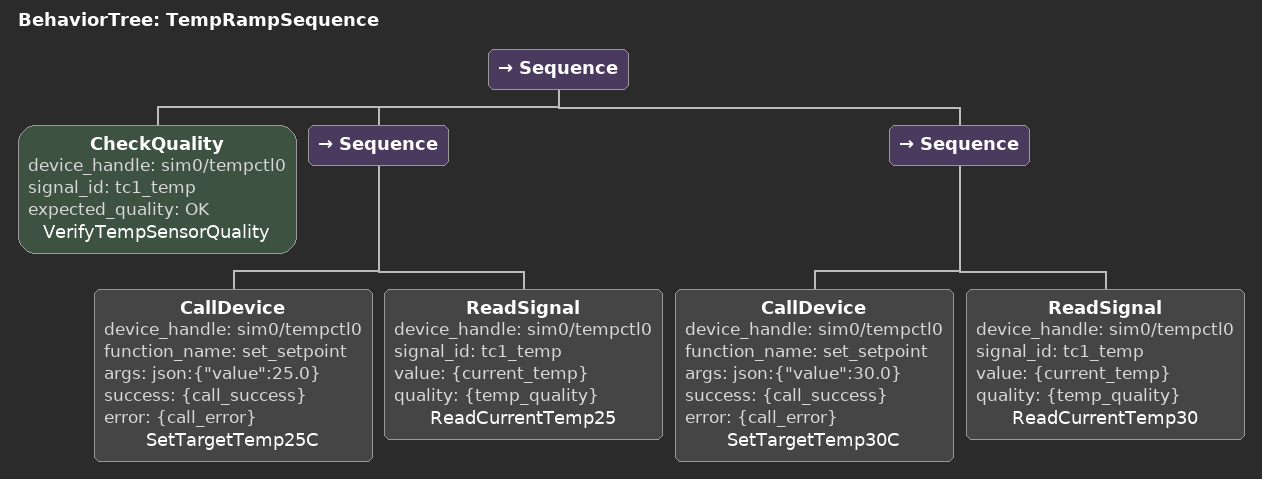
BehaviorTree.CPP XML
<?xml version="1.0"?>
<root BTCPP_format="4">

    <BehaviorTree ID="TempRampSequence">
        <Sequence>
            <!-- Check if temperature signal is available and OK quality -->
            <CheckQuality
                device_handle="sim0/tempctl0"
                signal_id="tc1_temp"
                expected_quality="OK"
                name="VerifyTempSensorQuality" />

            <!-- Ramp to 25°C -->
            <Sequence>
                <CallDevice
                    device_handle="sim0/tempctl0"
                    function_name="set_setpoint"
                    args='json:{"value":25.0}'
                    success="{call_success}"
                    error="{call_error}"
                    name="SetTargetTemp25C" />

                <ReadSignal
                    device_handle="sim0/tempctl0"
                    signal_id="tc1_temp"
                    value="{current_temp}"
                    quality="{temp_quality}"
                    name="ReadCurrentTemp25" />
            </Sequence>

            <!-- Ramp to 30°C -->
            <Sequence>
                <CallDevice
                    device_handle="sim0/tempctl0"
                    function_name="set_setpoint"
                    args='json:{"value":30.0}'
                    success="{call_success}"
                    error="{call_error}"
                    name="SetTargetTemp30C" />

                <ReadSignal
                    device_handle="sim0/tempctl0"
                    signal_id="tc1_temp"
                    value="{current_temp}"
                    quality="{temp_quality}"
                    name="ReadCurrentTemp30" />
            </Sequence>
        </Sequence>
    </BehaviorTree>
</root>
